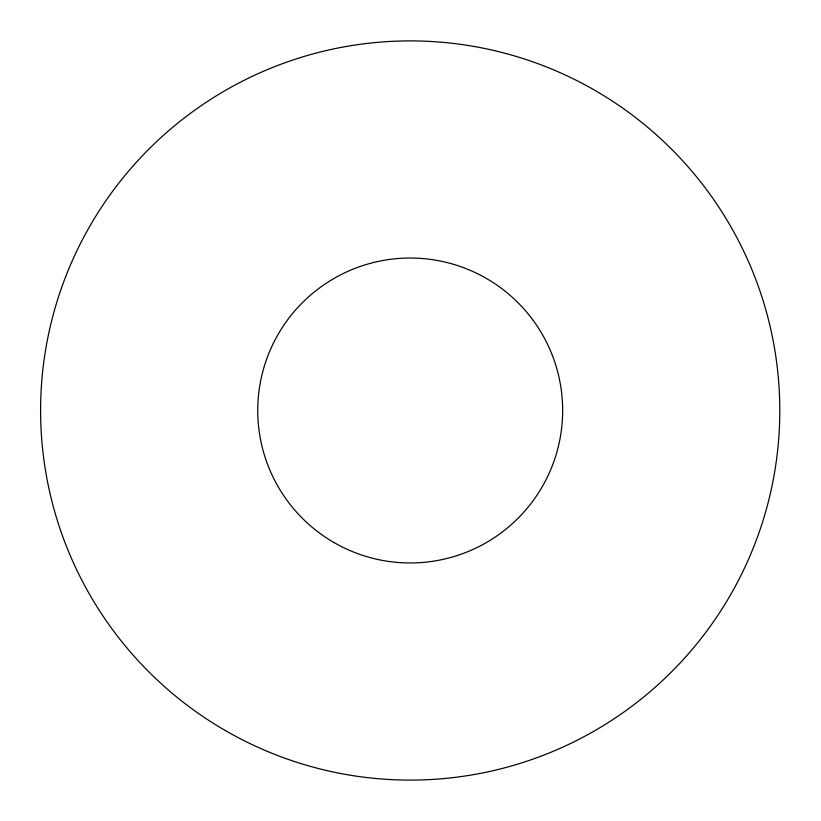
<?xml version="1.0" encoding="UTF-8"?>
<svg xmlns="http://www.w3.org/2000/svg" width="821" height="821" viewBox="0 0 821 821"><rect width="100%" height="100%" fill="white"/><g stroke="black" fill="none" stroke-linecap="round" stroke-linejoin="round"><path stroke-width="1.23" d="M225.395 730.587A369.604 369.604 0 0 0 779.796 410.5A369.604 369.604 0 0 0 225.395 90.413A369.604 369.604 0 0 0 225.395 730.587M333.973 542.537A152.46 152.46 0 0 0 562.662 410.5A152.46 152.46 0 0 0 333.973 278.463A152.46 152.46 0 0 0 333.973 542.537"/></g></svg>
